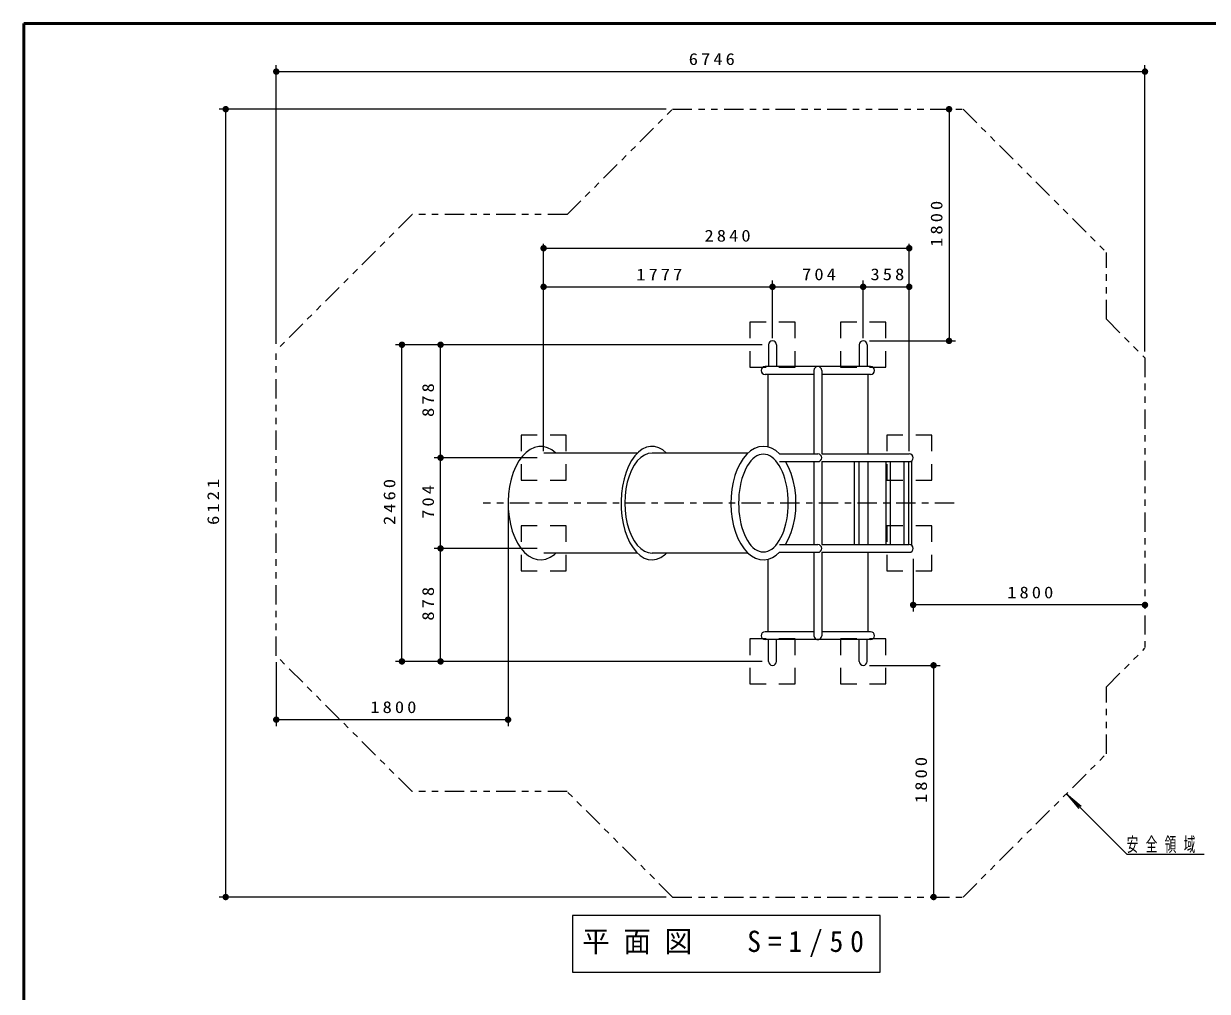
# Model space of a CAD drawing. Units: millimetres on the paper, scale 1:50. Extents: x -365 to 0, y -40 to 257.
# Drawn here: x -365 to -181.2, y 106.6 to 257 of the extents above; entities that cross this region are included whole.
import ezdxf

# ---------------------------------------------------------------- set-up
doc = ezdxf.new("R2010")
doc.units = ezdxf.units.MM
for name, pattern in [('USER1', [4.5, 2.5, -2]), ('USER2', [6, 3, -1, 1, -1]), ('USER3', [8, 3, -1, 1, -1, 1, -1])]:
    doc.linetypes.add(name, pattern=pattern)
doc.layers.add('LY_1', color=7, linetype='Continuous', lineweight=13)
doc.styles.add('ＭＳ ゴシック', font='')
doc.styles.get('ＭＳ ゴシック').set_extended_font_data('MS Gothic')

# ---------------------------------------------------------------- blocks, each defined once
blk = doc.blocks.new('filled_dot')
at = {"color": 0, "linetype": 'Continuous', "lineweight": -2, "const_width": 1.25}
blk.add_lwpolyline([(-0.625, 0, 1), (0.625, 0, 1)], format="xyb", close=True, dxfattribs=at)

msp = doc.modelspace()

# ---------------------------------------------------------------- linework, layer by layer
at = {"layer": 'LY_1', "lineweight": 50}
for p, q in [((0, 257), (-365, 257)), ((-365, 257), (-365, 0))]:
    msp.add_line(p, q, dxfattribs=at)
at = {"layer": 'LY_1'}
for p, q in [((-325.772, 207.235), (-325.772, 250.553)), ((-190.858, 206.062), (-190.858, 250.553)), ((-325.772, 249.553), (-190.858, 249.553)), ((-265.222, 243.713), (-334.625, 243.713)), ((-333.625, 121.293), (-333.625, 243.713)), ((-221.288, 243.713), (-221.288, 207.713)), ((-284.253, 190.546), (-284.253, 222.775)), ((-227.463, 190.546), (-227.463, 222.775)), ((-284.253, 222.108), (-227.463, 222.108)), ((-248.705, 208.108), (-248.705, 217.108)), ((-234.62, 208.108), (-234.62, 217.108)), ((-284.253, 216.108), (-248.705, 216.108)), ((-248.705, 216.108), (-234.62, 216.108)), ((-234.62, 216.108), (-227.463, 216.108)), ((-250.31, 207.108), (-307.253, 207.108)), ((-306.253, 157.898), (-306.253, 207.108)), ((-300.253, 189.546), (-300.253, 207.108)), ((-233.62, 207.713), (-220.288, 207.713)), ((-285.253, 189.546), (-301.253, 189.546)), ((-300.253, 175.46), (-300.253, 189.546)), ((-289.772, 181.503), (-289.772, 147.85)), ((-285.253, 175.46), (-301.253, 175.46)), ((-300.253, 157.898), (-300.253, 175.46)), ((-226.858, 173.855), (-226.858, 165.675)), ((-190.858, 166.675), (-226.858, 166.675)), ((-325.772, 157.771), (-325.772, 147.85)), ((-250.31, 157.898), (-307.253, 157.898)), ((-233.62, 157.293), (-222.685, 157.293)), ((-223.685, 157.293), (-223.685, 121.293)), ((-289.772, 148.85), (-325.772, 148.85)), ((-203.056, 137.34), (-201.127, 135.042)), ((-203.056, 137.34), (-200.758, 135.412)), ((-193.687, 127.972), (-203.056, 137.34)), ((-193.687, 127.972), (-181.687, 127.972)), ((-265.222, 121.293), (-334.625, 121.293)), ((-279.758, 118.404), (-279.758, 109.604)), ((-231.958, 118.404), (-279.758, 118.404)), ((-231.958, 109.604), (-231.958, 118.404)), ((-279.758, 109.604), (-231.958, 109.604))]:
    msp.add_line(p, q, dxfattribs=at)
at = {"layer": 'LY_1', "linetype": 'USER3'}
for p, q in [((-280.612, 227.323), (-264.222, 243.713)), ((-264.222, 243.713), (-219.103, 243.713)), ((-219.103, 243.713), (-196.858, 221.467)), ((-304.684, 227.323), (-325.772, 206.235)), ((-280.612, 227.323), (-304.684, 227.323)), ((-196.858, 211.062), (-196.858, 221.467)), ((-196.858, 211.062), (-190.858, 205.062)), ((-325.772, 158.771), (-325.772, 206.235)), ((-190.858, 205.062), (-190.858, 159.943)), ((-196.858, 153.943), (-190.858, 159.943)), ((-304.684, 137.683), (-325.772, 158.771)), ((-196.858, 143.538), (-196.858, 153.943)), ((-219.103, 121.293), (-196.858, 143.538)), ((-280.612, 137.683), (-304.684, 137.683)), ((-264.222, 121.293), (-280.612, 137.683)), ((-264.222, 121.293), (-219.103, 121.293))]:
    msp.add_line(p, q, dxfattribs=at)
at = {"layer": 'LY_1', "linetype": 'USER1'}
for p, q in [((-252.205, 210.608), (-252.205, 203.608)), ((-245.205, 210.608), (-252.205, 210.608)), ((-245.205, 203.608), (-245.205, 210.608)), ((-238.12, 210.608), (-238.12, 203.608)), ((-231.12, 210.608), (-238.12, 210.608)), ((-231.12, 203.608), (-231.12, 210.608)), ((-252.205, 203.608), (-245.205, 203.608)), ((-238.12, 203.608), (-231.12, 203.608)), ((-287.753, 193.046), (-287.753, 186.046)), ((-280.753, 193.046), (-287.753, 193.046)), ((-280.753, 186.046), (-280.753, 193.046)), ((-230.963, 193.046), (-230.963, 186.046)), ((-223.963, 193.046), (-230.963, 193.046)), ((-223.963, 186.046), (-223.963, 193.046)), ((-287.753, 186.046), (-280.753, 186.046)), ((-230.963, 186.046), (-223.963, 186.046)), ((-287.753, 178.96), (-287.753, 171.96)), ((-280.753, 178.96), (-287.753, 178.96)), ((-280.753, 171.96), (-280.753, 178.96)), ((-230.963, 178.96), (-230.963, 171.96)), ((-223.963, 178.96), (-230.963, 178.96)), ((-223.963, 171.96), (-223.963, 178.96)), ((-287.753, 171.96), (-280.753, 171.96)), ((-230.963, 171.96), (-223.963, 171.96)), ((-252.205, 161.398), (-252.205, 154.398)), ((-245.205, 161.398), (-252.205, 161.398)), ((-245.205, 154.398), (-245.205, 161.398)), ((-238.12, 161.398), (-238.12, 154.398)), ((-231.12, 161.398), (-238.12, 161.398)), ((-231.12, 154.398), (-231.12, 161.398)), ((-252.205, 154.398), (-245.205, 154.398)), ((-238.12, 154.398), (-231.12, 154.398))]:
    msp.add_line(p, q, dxfattribs=at)
at = {"layer": 'LY_1', "lineweight": 25}
for p, q in [((-249.31, 207.108), (-249.31, 203.713)), ((-248.1, 207.108), (-248.1, 203.713)), ((-235.225, 207.108), (-235.225, 203.713)), ((-234.015, 207.108), (-234.015, 203.713)), ((-233.463, 203.713), (-249.863, 203.713)), ((-242.268, 202.503), (-249.863, 202.503)), ((-249.443, 202.503), (-249.443, 191.229)), ((-242.268, 203.108), (-242.268, 190.151)), ((-241.058, 203.108), (-241.058, 190.151)), ((-233.463, 202.503), (-241.058, 202.503)), ((-233.883, 202.503), (-233.883, 190.151)), ((-269.674, 190.283), (-284.202, 190.283)), ((-252.49, 190.283), (-267.415, 190.283)), ((-247.633, 190.151), (-241.663, 190.151)), ((-241.058, 190.151), (-227.463, 190.151)), ((-247.633, 188.941), (-241.663, 188.941)), ((-242.268, 188.941), (-242.268, 176.065)), ((-241.058, 188.941), (-227.463, 188.941)), ((-241.058, 188.941), (-241.058, 176.065)), ((-236.001, 188.941), (-236.001, 176.065)), ((-235.321, 188.941), (-235.321, 176.065)), ((-233.883, 188.941), (-233.883, 176.065)), ((-231.125, 188.941), (-231.125, 176.065)), ((-230.445, 188.941), (-230.445, 176.065)), ((-228.286, 188.941), (-228.286, 176.065)), ((-227.606, 188.941), (-227.606, 176.065)), ((-227.123, 189.045), (-227.123, 175.961)), ((-269.673, 174.723), (-284.202, 174.723)), ((-252.49, 174.723), (-267.415, 174.723)), ((-247.633, 176.065), (-241.663, 176.065)), ((-247.633, 174.855), (-241.663, 174.855)), ((-242.268, 174.855), (-242.268, 161.898)), ((-241.058, 176.065), (-227.463, 176.065)), ((-241.058, 174.855), (-227.463, 174.855)), ((-241.058, 174.855), (-241.058, 161.898)), ((-233.883, 174.855), (-233.883, 162.503)), ((-249.443, 173.777), (-249.443, 162.503)), ((-242.268, 162.503), (-249.863, 162.503)), ((-233.463, 162.503), (-241.058, 162.503)), ((-233.463, 161.293), (-249.863, 161.293)), ((-249.31, 157.898), (-249.31, 161.293)), ((-248.1, 157.898), (-248.1, 161.293)), ((-235.225, 157.898), (-235.225, 161.293)), ((-234.015, 157.898), (-234.015, 161.293))]:
    msp.add_line(p, q, dxfattribs=at)
at = {"layer": 'LY_1', "linetype": 'USER2'}
msp.add_line((-220.494, 182.503), (-293.622, 182.503), dxfattribs=at)
at = {"layer": 'LY_1', "lineweight": 25}
for points in [[(-282.34, 190.283), (-282.965, 190.768), (-283.623, 191.102), (-284.3, 191.279), (-284.985, 191.295), (-285.665, 191.15), (-286.328, 190.846), (-286.961, 190.39), (-287.552, 189.789), (-288.092, 189.055), (-288.569, 188.201), (-288.976, 187.243), (-289.305, 186.197), (-289.55, 185.084), (-289.706, 183.924), (-289.771, 182.738), (-289.743, 181.548), (-289.622, 180.374), (-289.412, 179.24), (-289.116, 178.166), (-288.739, 177.171), (-288.288, 176.274), (-287.772, 175.491), (-287.2, 174.836), (-286.582, 174.322), (-285.929, 173.957), (-285.255, 173.749), (-284.57, 173.701), (-283.889, 173.815), (-283.222, 174.087), (-282.582, 174.514), (-282.46, 174.616), (-282.34, 174.723)], [(-265.157, 190.283), (-265.747, 190.772), (-266.367, 191.11), (-267.006, 191.291), (-267.653, 191.312), (-268.296, 191.173), (-268.922, 190.876), (-269.521, 190.426), (-270.082, 189.832), (-270.594, 189.105), (-271.048, 188.258), (-271.436, 187.305), (-271.751, 186.266), (-271.987, 185.158), (-272.14, 184.001), (-272.206, 182.817), (-272.186, 181.628), (-272.078, 180.454), (-271.886, 179.318), (-271.612, 178.239), (-271.262, 177.239), (-270.841, 176.334), (-270.359, 175.541), (-269.823, 174.876), (-269.243, 174.349), (-268.629, 173.97), (-267.994, 173.747), (-267.348, 173.684), (-266.703, 173.781), (-266.071, 174.036), (-265.464, 174.446), (-265.309, 174.58), (-265.157, 174.723)], [(-247.611, 190.151), (-248.21, 190.657), (-248.841, 191.022), (-249.494, 191.24), (-250.159, 191.308), (-250.822, 191.223), (-251.474, 190.987), (-252.102, 190.605), (-252.696, 190.083), (-253.245, 189.43), (-253.74, 188.657), (-254.173, 187.778), (-254.536, 186.807), (-254.822, 185.763), (-255.027, 184.662), (-255.148, 183.524), (-255.181, 182.368), (-255.127, 181.214), (-254.987, 180.083), (-254.762, 178.993), (-254.458, 177.964), (-254.078, 177.014), (-253.63, 176.158), (-253.121, 175.412), (-252.561, 174.789), (-251.958, 174.299), (-251.323, 173.95), (-250.668, 173.75), (-250.003, 173.7), (-249.34, 173.803), (-248.691, 174.056), (-248.138, 174.401), (-247.611, 174.855)], [(-267.415, 190.283), (-268.017, 190.204), (-268.606, 189.968), (-269.172, 189.58), (-269.701, 189.048), (-270.184, 188.383), (-270.611, 187.598), (-270.973, 186.709), (-271.262, 185.735), (-271.473, 184.695), (-271.601, 183.61), (-271.644, 182.503), (-271.601, 181.396), (-271.473, 180.311), (-271.262, 179.271), (-270.973, 178.297), (-270.611, 177.408), (-270.184, 176.623), (-269.701, 175.958), (-269.172, 175.426), (-268.606, 175.038), (-268.017, 174.802), (-267.415, 174.723)], [(-246.666, 176.065), (-246.194, 176.944), (-245.795, 177.926), (-245.477, 178.993), (-245.245, 180.126), (-245.105, 181.304), (-245.058, 182.503), (-245.105, 183.703), (-245.246, 184.88), (-245.477, 186.013), (-245.795, 187.08), (-246.194, 188.062), (-246.666, 188.941)]]:
    msp.add_lwpolyline(points, dxfattribs=at)
msp.add_lwpolyline([(-250.12, 190.098), (-250.456, 190.069), (-250.789, 189.982), (-251.117, 189.839), (-251.437, 189.64), (-251.748, 189.386), (-252.046, 189.08), (-252.329, 188.724), (-252.596, 188.321), (-252.844, 187.873), (-253.071, 187.385), (-253.275, 186.859), (-253.456, 186.3), (-253.611, 185.713), (-253.74, 185.1), (-253.841, 184.469), (-253.913, 183.822), (-253.957, 183.165), (-253.972, 182.503), (-253.957, 181.841), (-253.913, 181.184), (-253.841, 180.537), (-253.74, 179.905), (-253.611, 179.293), (-253.456, 178.705), (-253.275, 178.147), (-253.071, 177.621), (-252.844, 177.132), (-252.596, 176.685), (-252.329, 176.281), (-252.046, 175.925), (-251.748, 175.619), (-251.437, 175.366), (-251.117, 175.167), (-250.789, 175.023), (-250.456, 174.937), (-250.12, 174.908), (-249.784, 174.937), (-249.451, 175.023), (-249.123, 175.167), (-248.802, 175.366), (-248.492, 175.619), (-248.194, 175.925), (-247.91, 176.281), (-247.644, 176.685), (-247.396, 177.132), (-247.169, 177.621), (-246.964, 178.147), (-246.784, 178.705), (-246.629, 179.293), (-246.5, 179.905), (-246.399, 180.537), (-246.326, 181.184), (-246.282, 181.841), (-246.268, 182.503), (-246.282, 183.165), (-246.326, 183.822), (-246.399, 184.469), (-246.5, 185.1), (-246.629, 185.713), (-246.784, 186.3), (-246.964, 186.859), (-247.169, 187.385), (-247.396, 187.873), (-247.644, 188.321), (-247.91, 188.724), (-248.194, 189.08), (-248.492, 189.386), (-248.802, 189.64), (-249.123, 189.839), (-249.451, 189.982), (-249.784, 190.069)], close=True, dxfattribs=at)
for centre, start, end in [((-248.705, 207.108), 0, 180), ((-234.62, 207.108), 0, 180), ((-249.863, 203.108), 90, 270), ((-241.663, 203.108), 359.99999, 179.99999), ((-233.463, 203.108), 270, 90), ((-241.663, 189.546), 270, 90), ((-227.463, 189.546), 270, 90), ((-241.663, 175.46), 270, 90), ((-227.463, 175.46), 270, 90), ((-249.863, 161.898), 90, 270), ((-241.663, 161.898), 179.99999, 0.00001), ((-233.463, 161.898), 270, 90), ((-248.705, 157.898), 180.00001, 0), ((-234.62, 157.898), 180.00001, 0)]:
    msp.add_arc(centre, 0.605, start, end, dxfattribs=at)

# ---------------------------------------------------------------- block references
at = {"layer": 'LY_1', "xscale": 0.4, "yscale": 0.4}
for p in [(-325.772, 249.553), (-284.253, 222.108), (-284.253, 216.108), (-226.858, 166.675), (-325.772, 148.85)]:
    msp.add_blockref('filled_dot', p, dxfattribs=at)
for p, rotation in [((-190.858, 249.553), 180), ((-333.625, 243.713), 270), ((-221.288, 243.713), 270), ((-227.463, 222.108), 180), ((-248.705, 216.108), 180), ((-234.62, 216.108), 180), ((-227.463, 216.108), 180), ((-221.288, 207.713), 90), ((-306.253, 207.108), 270), ((-300.253, 207.108), 270), ((-300.253, 189.546), 270), ((-300.253, 175.46), 270), ((-190.858, 166.675), 180), ((-306.253, 157.898), 90), ((-300.253, 157.898), 90), ((-223.685, 157.293), 270), ((-289.772, 148.85), 180), ((-333.625, 121.293), 90), ((-223.685, 121.293), 90)]:
    msp.add_blockref('filled_dot', p, dxfattribs=dict(at, rotation=rotation))

# ---------------------------------------------------------------- texts
at = {"layer": 'LY_1', "style": 'ＭＳ ゴシック'}
for s, insert, char_height, attachment_point in [('\\T1.33;\\W1.15;6746', (-257.898, 250.553), 1.833, 8), ('\\T1.33;\\W1.15;2840', (-255.449, 223.108), 1.833, 8), ('\\T1.33;\\W1.15;1777', (-266.051, 217.108), 1.833, 8), ('\\T1.33;\\W1.15;704', (-241.247, 217.108), 1.833, 8), ('\\T1.33;\\W1.15;358', (-230.625, 217.108), 1.833, 8), ('\\T1.33;\\W1.15;1800', (-208.437, 167.675), 1.833, 8), ('\\T1.33;\\W1.15;1800', (-307.351, 149.85), 1.833, 8), ('\\T1.64;\\W0.6;安全領域', (-193.687, 128.122), 2.199, 7), ('\\T1.5;\\W0.95;平面図\u3000S=1/50', (-255.858, 114.004), 3.299, 5)]:
    msp.add_mtext(s, dxfattribs=dict(at, insert=insert, char_height=char_height, attachment_point=attachment_point))
at = {"layer": 'LY_1', "char_height": 1.833, "attachment_point": 8, "rotation": 90, "style": 'ＭＳ ゴシック'}
for s, insert in [('\\T1.33;\\W1.15;1800', (-222.288, 226.134)), ('\\T1.33;\\W1.15;878', (-301.253, 198.743)), ('\\T1.33;\\W1.15;6121', (-334.625, 182.924)), ('\\T1.33;\\W1.15;2460', (-307.253, 182.912)), ('\\T1.33;\\W1.15;704', (-301.253, 182.918)), ('\\T1.33;\\W1.15;878', (-301.253, 167.096)), ('\\T1.33;\\W1.15;1800', (-224.685, 139.714))]:
    msp.add_mtext(s, dxfattribs=dict(at, insert=insert))

doc.saveas('drawing.dxf')
